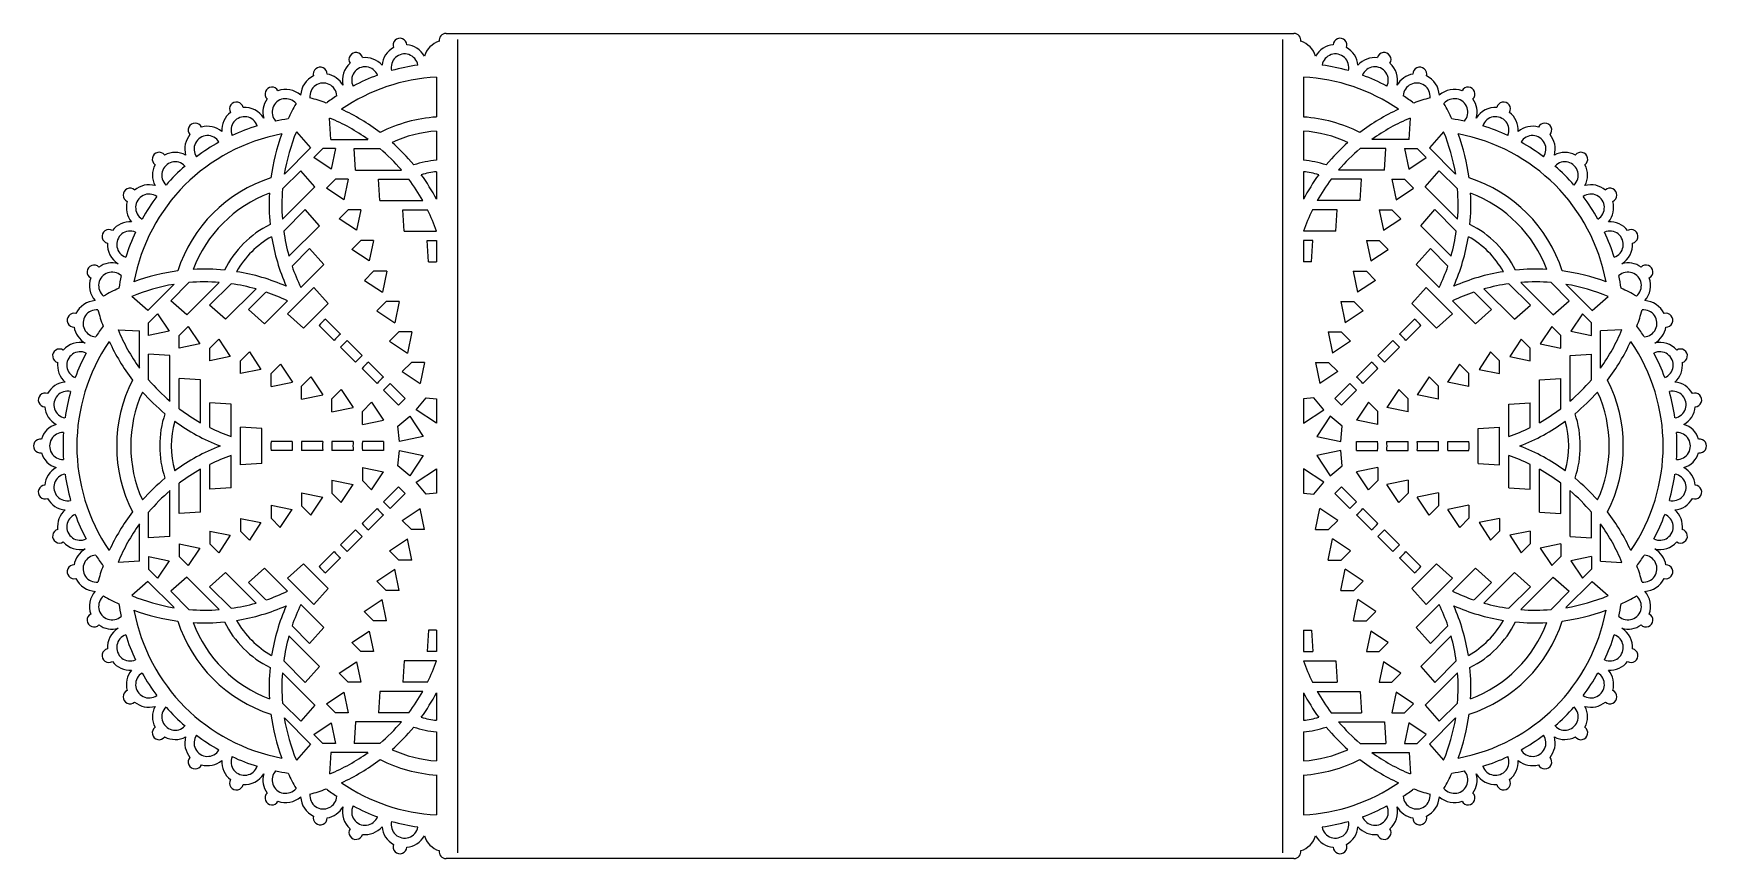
# Model space of a CAD drawing. Extents: x 39 to 333, y 42 to 187.
import ezdxf

# ---------------------------------------------------------------- set-up
doc = ezdxf.new("R2010")
doc.units = 0
doc.layers.get('0').update_dxf_attribs({"linetype": 'CONTINUOUS'})

msp = doc.modelspace()

# ---------------------------------------------------------------- linework, layer by layer
for p, q in [((111.08, 187.2), (260.11, 187.2)), ((113.1, 186.16), (113.1, 43.23)), ((258.1, 186.16), (258.1, 43.23)), ((109.41, 179.53), (109.41, 172.52)), ((261.78, 179.53), (261.78, 172.52)), ((90.86, 168.58), (90.63, 172.33)), ((280.33, 168.58), (280.56, 172.33)), ((84.78, 169.91), (87.27, 167.09)), ((90.86, 168.58), (97.37, 168.58)), ((109.41, 170.04), (109.41, 164.93)), ((261.78, 170.04), (261.78, 164.93)), ((280.33, 168.58), (273.82, 168.58)), ((286.41, 169.91), (283.92, 167.09)), ((82.67, 162.49), (87.27, 167.09)), ((87.86, 165.38), (89.43, 166.96)), ((90.92, 163.36), (87.86, 165.38)), ((91.65, 166.96), (89.43, 166.96)), ((91.65, 166.96), (90.92, 163.36)), ((95.15, 163.2), (94.92, 166.96)), ((94.92, 166.96), (99.45, 166.96)), ((276.27, 166.96), (271.74, 166.96)), ((276.04, 163.2), (276.27, 166.96)), ((279.54, 166.96), (281.76, 166.96)), ((279.54, 166.96), (280.27, 163.36)), ((280.27, 163.36), (283.33, 165.38)), ((283.33, 165.38), (281.76, 166.96)), ((288.52, 162.49), (283.92, 167.09)), ((82.35, 159.87), (85.55, 163.07)), ((88.04, 160.26), (85.55, 163.07)), ((95.15, 163.2), (103.23, 163.2)), ((109.41, 162.9), (109.41, 158.06)), ((261.78, 162.9), (261.78, 158.06)), ((276.04, 163.2), (267.96, 163.2)), ((283.15, 160.26), (285.64, 163.07)), ((288.85, 159.87), (285.64, 163.07)), ((82.33, 154.55), (88.04, 160.26)), ((90.09, 160), (91.66, 161.58)), ((93.15, 157.98), (90.09, 160)), ((93.88, 161.58), (91.66, 161.58)), ((93.88, 161.58), (93.15, 157.98)), ((99.43, 157.82), (99.21, 161.58)), ((99.21, 161.58), (104.53, 161.58)), ((271.98, 161.58), (266.66, 161.58)), ((271.76, 157.82), (271.98, 161.58)), ((277.31, 161.58), (278.04, 157.98)), ((277.31, 161.58), (279.53, 161.58)), ((278.04, 157.98), (281.1, 160)), ((281.1, 160), (279.53, 161.58)), ((288.86, 154.55), (283.15, 160.26)), ((82.56, 152.47), (86.32, 156.24)), ((88.82, 153.42), (86.32, 156.24)), ((92.31, 154.62), (93.89, 156.2)), ((96.11, 156.2), (93.89, 156.2)), ((96.11, 156.2), (95.37, 152.6)), ((99.43, 157.82), (106.99, 157.82)), ((103.72, 152.44), (103.5, 156.2)), ((103.5, 156.2), (107.84, 156.2)), ((267.69, 156.2), (263.35, 156.2)), ((271.76, 157.82), (264.2, 157.82)), ((267.47, 152.44), (267.69, 156.2)), ((275.08, 156.2), (275.82, 152.6)), ((275.08, 156.2), (277.3, 156.2)), ((278.88, 154.62), (277.3, 156.2)), ((282.38, 153.42), (284.87, 156.24)), ((288.64, 152.47), (284.87, 156.24)), ((83.47, 148.08), (88.82, 153.42)), ((95.37, 152.6), (92.31, 154.62)), ((275.82, 152.6), (278.88, 154.62)), ((287.72, 148.08), (282.38, 153.42)), ((94.54, 149.25), (96.11, 150.82)), ((98.34, 150.82), (96.11, 150.82)), ((98.34, 150.82), (97.6, 147.23)), ((103.72, 152.44), (109.41, 152.44)), ((108.01, 147.06), (107.78, 150.82)), ((107.78, 150.82), (109.41, 150.82)), ((109.41, 150.82), (109.41, 147.06)), ((267.47, 152.44), (261.78, 152.44)), ((261.78, 150.82), (261.78, 147.06)), ((263.41, 150.82), (261.78, 150.82)), ((263.18, 147.06), (263.41, 150.82)), ((272.85, 150.82), (273.59, 147.23)), ((272.85, 150.82), (275.08, 150.82)), ((276.65, 149.25), (275.08, 150.82)), ((84.02, 146.33), (87.09, 149.4)), ((89.59, 146.59), (87.09, 149.4)), ((97.6, 147.23), (94.54, 149.25)), ((108.01, 147.06), (109.41, 147.06)), ((263.18, 147.06), (261.78, 147.06)), ((273.59, 147.23), (276.65, 149.25)), ((281.6, 146.59), (284.1, 149.4)), ((287.17, 146.33), (284.1, 149.4)), ((85.56, 142.57), (89.59, 146.59)), ((96.73, 143.81), (98.36, 145.45)), ((100.67, 145.45), (98.36, 145.45)), ((100.67, 145.45), (99.91, 141.71)), ((270.52, 145.45), (271.28, 141.71)), ((270.52, 145.45), (272.83, 145.45)), ((274.46, 143.81), (272.83, 145.45)), ((285.63, 142.57), (281.6, 146.59)), ((58.68, 138.5), (63.29, 143.11)), ((62.7, 140.23), (65.9, 143.43)), ((65.52, 137.73), (71.23, 143.44)), ((69.54, 139.45), (73.3, 143.22)), ((72.35, 136.96), (77.69, 142.3)), ((76.37, 138.68), (79.44, 141.76)), ((83.21, 137.91), (87.86, 142.57)), ((90.36, 139.75), (87.86, 142.57)), ((96.73, 143.81), (99.91, 141.71)), ((274.46, 143.81), (271.28, 141.71)), ((280.83, 139.75), (283.33, 142.57)), ((287.98, 137.91), (283.33, 142.57)), ((294.82, 138.68), (291.75, 141.76)), ((298.84, 136.96), (293.5, 142.3)), ((301.65, 139.45), (297.89, 143.22)), ((305.67, 137.73), (299.96, 143.44)), ((308.49, 140.23), (305.29, 143.43)), ((312.51, 138.5), (307.9, 143.11)), ((58.68, 138.5), (55.86, 141)), ((65.52, 137.73), (62.7, 140.23)), ((72.35, 136.96), (69.54, 139.45)), ((79.19, 136.19), (76.37, 138.68)), ((79.19, 136.19), (83.21, 140.21)), ((86.02, 135.42), (90.36, 139.75)), ((98.92, 138.46), (100.56, 140.1)), ((98.92, 138.46), (102.1, 136.37)), ((102.87, 140.1), (100.56, 140.1)), ((102.87, 140.1), (102.1, 136.37)), ((268.32, 140.1), (269.09, 136.37)), ((268.32, 140.1), (270.63, 140.1)), ((272.27, 138.46), (269.09, 136.37)), ((272.27, 138.46), (270.63, 140.1)), ((285.17, 135.42), (280.83, 139.75)), ((292, 136.19), (287.98, 140.21)), ((292, 136.19), (294.82, 138.68)), ((298.84, 136.96), (301.65, 139.45)), ((305.67, 137.73), (308.49, 140.23)), ((312.51, 138.5), (315.33, 141)), ((60.39, 137.92), (58.82, 136.34)), ((58.82, 134.12), (58.82, 136.34)), ((60.39, 137.92), (62.41, 134.86)), ((65.77, 135.69), (64.2, 134.12)), ((65.77, 135.69), (67.79, 132.63)), ((86.02, 135.42), (83.21, 137.91)), ((91.4, 133.23), (88.76, 135.87)), ((92.55, 134.38), (89.91, 137.01)), ((278.64, 134.38), (281.28, 137.01)), ((279.79, 133.23), (282.43, 135.87)), ((285.17, 135.42), (287.98, 137.91)), ((305.42, 135.69), (303.4, 132.63)), ((305.42, 135.69), (306.99, 134.12)), ((310.8, 137.92), (308.78, 134.86)), ((310.8, 137.92), (312.37, 136.34)), ((312.37, 134.12), (312.37, 136.34)), ((53.44, 135.14), (57.19, 134.92)), ((57.19, 128.4), (57.19, 134.92)), ((62.41, 134.86), (58.82, 134.12)), ((64.2, 131.89), (64.2, 134.12)), ((67.79, 132.63), (64.2, 131.89)), ((71.15, 133.46), (69.58, 131.89)), ((71.15, 133.46), (73.17, 130.4)), ((96.33, 130.59), (93.69, 133.23)), ((101.14, 133.11), (102.77, 134.75)), ((101.14, 133.11), (104.32, 131.02)), ((105.08, 134.75), (102.77, 134.75)), ((105.08, 134.75), (104.32, 131.02)), ((266.11, 134.75), (266.87, 131.02)), ((266.11, 134.75), (268.42, 134.75)), ((270.05, 133.11), (266.87, 131.02)), ((270.05, 133.11), (268.42, 134.75)), ((274.86, 130.59), (277.5, 133.23)), ((300.04, 133.46), (298.02, 130.4)), ((300.04, 133.46), (301.61, 131.89)), ((303.4, 132.63), (306.99, 131.89)), ((306.99, 131.89), (306.99, 134.12)), ((308.78, 134.86), (312.37, 134.12)), ((317.75, 135.14), (314, 134.92)), ((314, 128.4), (314, 134.92)), ((58.82, 126.32), (58.82, 130.85)), ((62.57, 130.63), (58.82, 130.85)), ((62.57, 122.55), (62.57, 130.63)), ((69.58, 129.66), (69.58, 131.89)), ((73.17, 130.4), (69.58, 129.66)), ((76.53, 131.23), (74.96, 129.66)), ((74.96, 127.44), (74.96, 129.66)), ((76.53, 131.23), (78.55, 128.17)), ((95.18, 129.44), (92.54, 132.08)), ((100.11, 126.81), (97.47, 129.45)), ((103.35, 127.77), (104.99, 129.4)), ((107.3, 129.4), (104.99, 129.4)), ((107.3, 129.4), (106.53, 125.67)), ((263.89, 129.4), (264.66, 125.67)), ((263.89, 129.4), (266.2, 129.4)), ((267.84, 127.77), (266.2, 129.4)), ((271.08, 126.81), (273.72, 129.45)), ((276.01, 129.44), (278.65, 132.08)), ((294.66, 131.23), (292.64, 128.17)), ((294.66, 131.23), (296.23, 129.66)), ((296.23, 127.44), (296.23, 129.66)), ((298.02, 130.4), (301.61, 129.66)), ((301.61, 129.66), (301.61, 131.89)), ((308.62, 130.63), (312.37, 130.85)), ((308.62, 122.55), (308.62, 130.63)), ((312.37, 126.32), (312.37, 130.85)), ((64.2, 121.24), (64.2, 126.57)), ((67.95, 126.34), (64.2, 126.57)), ((78.55, 128.17), (74.96, 127.44)), ((81.98, 129.09), (80.35, 127.45)), ((80.35, 125.14), (80.35, 127.45)), ((81.98, 129.09), (84.08, 125.91)), ((87.31, 126.85), (85.68, 125.22)), ((87.31, 126.85), (89.41, 123.67)), ((98.96, 125.66), (96.32, 128.3)), ((103.35, 127.77), (106.53, 125.67)), ((267.84, 127.77), (264.66, 125.67)), ((272.23, 125.66), (274.87, 128.3)), ((283.88, 126.85), (281.78, 123.67)), ((283.88, 126.85), (285.51, 125.22)), ((289.21, 129.09), (287.11, 125.91)), ((289.21, 129.09), (290.85, 127.45)), ((290.85, 125.14), (290.85, 127.45)), ((292.64, 128.17), (296.23, 127.44)), ((303.24, 126.34), (306.99, 126.57)), ((306.99, 121.24), (306.99, 126.57)), ((67.95, 118.79), (67.95, 126.34)), ((80.35, 125.14), (84.08, 125.91)), ((85.68, 122.91), (85.68, 125.22)), ((85.68, 122.91), (89.41, 123.67)), ((92.66, 124.64), (91.03, 123)), ((92.66, 124.64), (94.76, 121.46)), ((102.75, 121.88), (100.11, 124.52)), ((103.89, 123.03), (101.26, 125.67)), ((267.3, 123.03), (269.93, 125.67)), ((268.44, 121.88), (271.08, 124.52)), ((278.53, 124.64), (276.43, 121.46)), ((278.53, 124.64), (280.16, 123)), ((285.51, 122.91), (281.78, 123.67)), ((285.51, 122.91), (285.51, 125.22)), ((290.85, 125.14), (287.11, 125.91)), ((303.24, 118.79), (303.24, 126.34)), ((73.33, 122.05), (69.58, 122.28)), ((69.58, 117.93), (69.58, 122.28)), ((73.33, 116.36), (73.33, 122.05)), ((91.03, 120.69), (91.03, 123)), ((91.03, 120.69), (94.76, 121.46)), ((98.01, 122.42), (96.38, 120.79)), ((96.38, 118.48), (96.38, 120.79)), ((98.01, 122.42), (100.11, 119.24)), ((105.85, 121.07), (107.57, 123.16)), ((109.41, 118.72), (105.85, 121.07)), ((107.57, 123.16), (109.41, 122.98)), ((109.41, 122.98), (109.41, 118.72)), ((263.62, 123.16), (261.78, 122.98)), ((261.78, 122.98), (261.78, 118.72)), ((261.78, 118.72), (265.34, 121.07)), ((265.34, 121.07), (263.62, 123.16)), ((273.18, 122.42), (271.08, 119.24)), ((273.18, 122.42), (274.82, 120.79)), ((274.82, 118.48), (274.82, 120.79)), ((280.16, 120.69), (276.43, 121.46)), ((280.16, 120.69), (280.16, 123)), ((297.86, 122.05), (301.61, 122.28)), ((297.86, 116.36), (297.86, 122.05)), ((301.61, 117.93), (301.61, 122.28)), ((74.96, 111.41), (74.96, 117.99)), ((78.71, 117.76), (74.96, 117.99)), ((78.71, 111.63), (78.71, 117.76)), ((96.38, 118.48), (100.11, 119.24)), ((102.62, 118.2), (104.7, 119.92)), ((102.88, 115.51), (102.62, 118.2)), ((104.7, 119.92), (107.05, 116.37)), ((266.49, 119.92), (264.14, 116.37)), ((268.58, 118.2), (266.49, 119.92)), ((268.32, 115.51), (268.58, 118.2)), ((274.82, 118.48), (271.08, 119.24)), ((292.48, 117.76), (296.23, 117.99)), ((292.48, 111.63), (292.48, 117.76)), ((296.23, 111.41), (296.23, 117.99)), ((84.06, 115.51), (80.33, 115.51)), ((89.41, 115.51), (85.68, 115.51)), ((94.76, 115.51), (91.03, 115.51)), ((100.11, 115.51), (96.38, 115.51)), ((107.05, 116.37), (102.88, 115.51)), ((264.14, 116.37), (268.32, 115.51)), ((271.08, 115.51), (274.82, 115.51)), ((276.43, 115.51), (280.16, 115.51)), ((281.78, 115.51), (285.51, 115.51)), ((287.13, 115.51), (290.86, 115.51)), ((73.33, 107.34), (73.33, 113.03)), ((84.06, 113.89), (80.33, 113.89)), ((89.41, 113.89), (85.68, 113.89)), ((94.76, 113.89), (91.03, 113.89)), ((100.11, 113.89), (96.38, 113.89)), ((102.62, 111.19), (102.88, 113.89)), ((102.88, 113.89), (107.05, 113.03)), ((107.05, 113.03), (104.7, 109.47)), ((268.32, 113.89), (264.14, 113.03)), ((264.14, 113.03), (266.49, 109.47)), ((268.58, 111.19), (268.32, 113.89)), ((271.08, 113.89), (274.82, 113.89)), ((276.43, 113.89), (280.16, 113.89)), ((281.78, 113.89), (285.51, 113.89)), ((287.13, 113.89), (290.86, 113.89)), ((297.86, 107.34), (297.86, 113.03)), ((67.95, 103.06), (67.95, 110.61)), ((69.58, 107.12), (69.58, 111.46)), ((78.71, 111.63), (74.96, 111.41)), ((96.38, 110.92), (96.38, 108.61)), ((96.38, 110.92), (100.11, 110.16)), ((98.01, 106.98), (100.11, 110.16)), ((104.7, 109.47), (102.62, 111.19)), ((105.85, 108.33), (109.41, 110.67)), ((109.41, 110.67), (109.41, 106.42)), ((261.78, 110.67), (261.78, 106.42)), ((265.34, 108.33), (261.78, 110.67)), ((266.49, 109.47), (268.58, 111.19)), ((274.82, 110.92), (271.08, 110.16)), ((273.18, 106.98), (271.08, 110.16)), ((274.82, 110.92), (274.82, 108.61)), ((292.48, 111.63), (296.23, 111.41)), ((301.61, 107.12), (301.61, 111.46)), ((303.24, 103.06), (303.24, 110.61)), ((62.57, 98.77), (62.57, 106.85)), ((64.2, 102.83), (64.2, 108.16)), ((73.33, 107.34), (69.58, 107.12)), ((85.68, 106.49), (89.41, 105.72)), ((85.68, 106.49), (85.68, 104.18)), ((91.03, 108.7), (94.76, 107.94)), ((91.03, 108.7), (91.03, 106.39)), ((92.66, 104.76), (91.03, 106.39)), ((92.66, 104.76), (94.76, 107.94)), ((98.01, 106.98), (96.38, 108.61)), ((102.75, 107.52), (100.11, 104.88)), ((103.89, 106.37), (101.26, 103.73)), ((107.57, 106.24), (105.85, 108.33)), ((109.41, 106.42), (107.57, 106.24)), ((261.78, 106.42), (263.62, 106.24)), ((263.62, 106.24), (265.34, 108.33)), ((267.3, 106.37), (269.93, 103.73)), ((268.44, 107.52), (271.08, 104.88)), ((273.18, 106.98), (274.82, 108.61)), ((280.16, 108.7), (276.43, 107.94)), ((278.53, 104.76), (276.43, 107.94)), ((278.53, 104.76), (280.16, 106.39)), ((280.16, 108.7), (280.16, 106.39)), ((285.51, 106.49), (281.78, 105.72)), ((285.51, 106.49), (285.51, 104.18)), ((297.86, 107.34), (301.61, 107.12)), ((306.99, 102.83), (306.99, 108.16)), ((308.62, 98.77), (308.62, 106.85)), ((58.82, 98.54), (58.82, 103.07)), ((67.95, 103.06), (64.2, 102.83)), ((80.33, 104.3), (80.33, 101.99)), ((80.33, 104.3), (84.06, 103.53)), ((81.96, 100.35), (84.06, 103.53)), ((87.31, 102.54), (85.68, 104.18)), ((87.31, 102.54), (89.41, 105.72)), ((98.96, 103.73), (96.32, 101.1)), ((103.35, 101.63), (106.53, 103.73)), ((107.3, 100), (106.53, 103.73)), ((263.89, 100), (264.66, 103.73)), ((267.84, 101.63), (264.66, 103.73)), ((272.23, 103.73), (274.87, 101.1)), ((283.88, 102.54), (281.78, 105.72)), ((283.88, 102.54), (285.51, 104.18)), ((290.86, 104.3), (287.13, 103.53)), ((289.23, 100.35), (287.13, 103.53)), ((290.86, 104.3), (290.86, 101.99)), ((303.24, 103.06), (306.99, 102.83)), ((312.37, 98.54), (312.37, 103.07)), ((57.19, 94.48), (57.19, 100.99)), ((74.96, 101.96), (78.55, 101.23)), ((74.96, 101.96), (74.96, 99.74)), ((78.55, 101.23), (76.53, 98.16)), ((81.96, 100.35), (80.33, 101.99)), ((100.11, 102.59), (97.47, 99.95)), ((103.35, 101.63), (104.99, 100)), ((107.3, 100), (104.99, 100)), ((263.89, 100), (266.2, 100)), ((267.84, 101.63), (266.2, 100)), ((271.08, 102.59), (273.72, 99.95)), ((289.23, 100.35), (290.86, 101.99)), ((296.23, 101.96), (292.64, 101.23)), ((292.64, 101.23), (294.66, 98.16)), ((296.23, 101.96), (296.23, 99.74)), ((314, 94.48), (314, 100.99)), ((62.57, 98.77), (58.82, 98.54)), ((64.2, 97.5), (64.2, 95.28)), ((64.2, 97.5), (67.79, 96.77)), ((69.58, 99.73), (73.17, 99)), ((69.58, 99.73), (69.58, 97.51)), ((71.15, 95.94), (69.58, 97.51)), ((73.17, 99), (71.15, 95.94)), ((76.53, 98.16), (74.96, 99.74)), ((95.18, 99.95), (92.54, 97.31)), ((96.33, 98.8), (93.69, 96.16)), ((101.14, 96.28), (104.32, 98.38)), ((105.08, 94.65), (104.32, 98.38)), ((266.11, 94.65), (266.87, 98.38)), ((270.05, 96.28), (266.87, 98.38)), ((274.86, 98.8), (277.5, 96.16)), ((276.01, 99.95), (278.65, 97.31)), ((294.66, 98.16), (296.23, 99.74)), ((301.61, 99.73), (298.02, 99)), ((298.02, 99), (300.04, 95.94)), ((300.04, 95.94), (301.61, 97.51)), ((301.61, 99.73), (301.61, 97.51)), ((306.99, 97.5), (303.4, 96.77)), ((306.99, 97.5), (306.99, 95.28)), ((308.62, 98.77), (312.37, 98.54)), ((57.19, 94.48), (53.44, 94.25)), ((58.82, 95.28), (62.41, 94.54)), ((58.82, 95.28), (58.82, 93.05)), ((62.41, 94.54), (60.39, 91.48)), ((65.77, 93.71), (64.2, 95.28)), ((67.79, 96.77), (65.77, 93.71)), ((91.4, 96.17), (88.76, 93.53)), ((92.55, 95.02), (89.91, 92.38)), ((101.14, 96.28), (102.77, 94.65)), ((105.08, 94.65), (102.77, 94.65)), ((266.11, 94.65), (268.42, 94.65)), ((270.05, 96.28), (268.42, 94.65)), ((278.64, 95.02), (281.28, 92.38)), ((279.79, 96.17), (282.43, 93.53)), ((303.4, 96.77), (305.42, 93.71)), ((305.42, 93.71), (306.99, 95.28)), ((312.37, 95.28), (308.78, 94.54)), ((308.78, 94.54), (310.8, 91.48)), ((312.37, 95.28), (312.37, 93.05)), ((314, 94.48), (317.75, 94.25)), ((60.39, 91.48), (58.82, 93.05)), ((65.52, 91.67), (62.7, 89.17)), ((71.23, 85.95), (65.52, 91.67)), ((72.35, 92.44), (69.54, 89.94)), ((77.69, 87.1), (72.35, 92.44)), ((79.19, 93.21), (76.37, 90.71)), ((83.21, 89.19), (79.19, 93.21)), ((86.02, 93.98), (83.21, 91.49)), ((87.86, 86.83), (83.21, 91.49)), ((90.36, 89.65), (86.02, 93.98)), ((98.92, 90.93), (102.1, 93.03)), ((102.87, 89.3), (102.1, 93.03)), ((268.32, 89.3), (269.09, 93.03)), ((272.27, 90.93), (269.09, 93.03)), ((280.83, 89.65), (285.17, 93.98)), ((283.33, 86.83), (287.98, 91.49)), ((285.17, 93.98), (287.98, 91.49)), ((287.98, 89.19), (292, 93.21)), ((292, 93.21), (294.82, 90.71)), ((293.5, 87.1), (298.84, 92.44)), ((298.84, 92.44), (301.65, 89.94)), ((299.96, 85.95), (305.67, 91.67)), ((305.67, 91.67), (308.49, 89.17)), ((310.8, 91.48), (312.37, 93.05)), ((58.68, 90.89), (55.86, 88.4)), ((63.29, 86.29), (58.68, 90.89)), ((65.9, 85.97), (62.7, 89.17)), ((73.3, 86.18), (69.54, 89.94)), ((79.44, 87.64), (76.37, 90.71)), ((90.36, 89.65), (87.86, 86.83)), ((98.92, 90.93), (100.56, 89.3)), ((102.87, 89.3), (100.56, 89.3)), ((268.32, 89.3), (270.63, 89.3)), ((272.27, 90.93), (270.63, 89.3)), ((280.83, 89.65), (283.33, 86.83)), ((291.75, 87.64), (294.82, 90.71)), ((297.89, 86.18), (301.65, 89.94)), ((305.29, 85.97), (308.49, 89.17)), ((307.9, 86.29), (312.51, 90.89)), ((312.51, 90.89), (315.33, 88.4)), ((89.59, 82.81), (85.56, 86.83)), ((96.69, 85.6), (99.87, 87.7)), ((96.69, 85.6), (98.32, 83.97)), ((100.63, 83.97), (99.87, 87.7)), ((270.56, 83.97), (271.32, 87.7)), ((274.5, 85.6), (271.32, 87.7)), ((274.5, 85.6), (272.87, 83.97)), ((281.6, 82.81), (285.63, 86.83)), ((87.09, 79.99), (84.02, 83.07)), ((89.59, 82.81), (87.09, 79.99)), ((100.63, 83.97), (98.32, 83.97)), ((108.01, 82.33), (107.78, 78.58)), ((109.41, 82.33), (108.01, 82.33)), ((109.41, 82.33), (109.41, 78.58)), ((261.78, 82.33), (261.78, 78.58)), ((261.78, 82.33), (263.18, 82.33)), ((263.18, 82.33), (263.41, 78.58)), ((270.56, 83.97), (272.87, 83.97)), ((281.6, 82.81), (284.1, 79.99)), ((284.1, 79.99), (287.17, 83.07)), ((88.82, 75.97), (83.47, 81.31)), ((94.54, 80.15), (97.6, 82.17)), ((94.54, 80.15), (96.11, 78.58)), ((97.6, 82.17), (98.34, 78.58)), ((273.59, 82.17), (272.85, 78.58)), ((276.65, 80.15), (273.59, 82.17)), ((276.65, 80.15), (275.08, 78.58)), ((282.38, 75.97), (287.72, 81.31)), ((86.32, 73.16), (82.56, 76.92)), ((92.31, 74.77), (95.37, 76.79)), ((95.37, 76.79), (96.11, 73.2)), ((98.34, 78.58), (96.11, 78.58)), ((103.72, 76.95), (103.5, 73.2)), ((109.41, 76.95), (103.72, 76.95)), ((109.41, 78.58), (107.78, 78.58)), ((261.78, 78.58), (263.41, 78.58)), ((261.78, 76.95), (267.47, 76.95)), ((267.47, 76.95), (267.69, 73.2)), ((272.85, 78.58), (275.08, 78.58)), ((275.82, 76.79), (275.08, 73.2)), ((278.88, 74.77), (275.82, 76.79)), ((284.87, 73.16), (288.64, 76.92)), ((88.04, 69.14), (82.33, 74.85)), ((88.82, 75.97), (86.32, 73.16)), ((92.31, 74.77), (93.89, 73.2)), ((278.88, 74.77), (277.3, 73.2)), ((282.38, 75.97), (284.87, 73.16)), ((283.15, 69.14), (288.86, 74.85)), ((90.09, 69.39), (93.15, 71.41)), ((93.15, 71.41), (93.88, 67.82)), ((96.11, 73.2), (93.89, 73.2)), ((99.43, 71.58), (99.21, 67.82)), ((106.99, 71.58), (99.43, 71.58)), ((107.84, 73.2), (103.5, 73.2)), ((109.41, 71.34), (109.41, 66.5)), ((261.78, 71.34), (261.78, 66.5)), ((263.35, 73.2), (267.69, 73.2)), ((264.2, 71.58), (271.76, 71.58)), ((271.76, 71.58), (271.98, 67.82)), ((275.08, 73.2), (277.3, 73.2)), ((278.04, 71.41), (277.31, 67.82)), ((281.1, 69.39), (278.04, 71.41)), ((85.55, 66.32), (82.35, 69.53)), ((88.04, 69.14), (85.55, 66.32)), ((90.09, 69.39), (91.66, 67.82)), ((93.88, 67.82), (91.66, 67.82)), ((104.53, 67.82), (99.21, 67.82)), ((266.66, 67.82), (271.98, 67.82)), ((277.31, 67.82), (279.53, 67.82)), ((281.1, 69.39), (279.53, 67.82)), ((283.15, 69.14), (285.64, 66.32)), ((285.64, 66.32), (288.85, 69.53)), ((87.27, 62.3), (82.67, 66.91)), ((87.86, 64.01), (90.92, 66.03)), ((90.92, 66.03), (91.65, 62.44)), ((95.15, 66.2), (94.92, 62.44)), ((103.23, 66.2), (95.15, 66.2)), ((267.96, 66.2), (276.04, 66.2)), ((276.04, 66.2), (276.27, 62.44)), ((280.27, 66.03), (279.54, 62.44)), ((283.33, 64.01), (280.27, 66.03)), ((283.92, 62.3), (288.52, 66.91)), ((87.27, 62.3), (84.78, 59.49)), ((87.86, 64.01), (89.43, 62.44)), ((91.65, 62.44), (89.43, 62.44)), ((99.45, 62.44), (94.92, 62.44)), ((109.41, 64.47), (109.41, 59.35)), ((261.78, 64.47), (261.78, 59.35)), ((271.74, 62.44), (276.27, 62.44)), ((279.54, 62.44), (281.76, 62.44)), ((283.33, 64.01), (281.76, 62.44)), ((283.92, 62.3), (286.41, 59.49)), ((90.86, 60.82), (90.63, 57.06)), ((97.37, 60.82), (90.86, 60.82)), ((273.82, 60.82), (280.33, 60.82)), ((280.33, 60.82), (280.56, 57.06)), ((109.41, 56.88), (109.41, 49.87)), ((261.78, 56.88), (261.78, 49.87)), ((260.11, 42.2), (111.08, 42.2))]:
    msp.add_line(p, q)
for centre, radius, start, end in [((102.98, 185.14), 1.21, 3.293, 200.707), ((111.08, 182.01), 3.99, 107.414, 162.3891), ((111.08, 185.99), 1.21, 89.8655, 188.707), ((260.11, 185.99), 1.21, 351.293, 90.1345), ((260.11, 182.01), 3.99, 17.6109, 72.586), ((268.21, 185.14), 1.21, 339.293, 176.707), ((95.24, 182.63), 1.21, 15.293, 212.707), ((96.86, 178.98), 3.99, 41.6109, 96.586), ((103.81, 181.24), 3.99, 119.414, 174.3891), ((103.81, 181.24), 2.36, 10.0634, 193.9366), ((103.81, 181.24), 3.99, 29.6109, 84.586), ((267.38, 181.24), 3.99, 95.414, 150.3891), ((267.38, 181.24), 2.36, 346.0634, 169.9366), ((267.38, 181.24), 3.99, 5.6109, 60.586), ((274.33, 178.98), 3.99, 83.414, 138.3891), ((275.95, 182.63), 1.21, 327.293, 164.707), ((89.51, 176.13), 3.99, 115.2728, 176.5717), ((88.97, 180.07), 1.21, 359.1517, 196.5657), ((89.51, 176.13), 3.99, 29.5976, 80.4447), ((111.08, 147.06), 32.51, 92.9369, 124.4194), ((96.86, 178.98), 3.99, 131.414, 192.9055), ((96.86, 178.98), 2.36, 22.0634, 205.9366), ((111.08, 147.06), 34.94, 110.1267, 117.8733), ((111.08, 147.06), 34.94, 98.1267, 105.8733), ((260.11, 147.06), 32.51, 55.5806, 87.0631), ((260.11, 147.06), 34.94, 74.1267, 81.8733), ((274.33, 178.98), 2.36, 334.0634, 157.9366), ((260.11, 147.06), 34.94, 62.1267, 69.8733), ((274.33, 178.98), 3.99, 347.0945, 48.586), ((281.68, 176.13), 3.99, 99.5553, 150.4024), ((282.22, 180.07), 1.21, 343.4343, 180.8483), ((281.68, 176.13), 3.99, 3.4283, 64.7272), ((80.48, 176.56), 1.21, 28.4343, 225.8483), ((82.89, 173.38), 3.99, 48.4283, 109.7272), ((89.51, 176.13), 2.36, 3.1215, 185.9528), ((281.68, 176.13), 2.36, 354.0472, 176.8785), ((288.3, 173.38), 3.99, 70.2728, 131.5717), ((290.71, 176.56), 1.21, 314.1517, 151.5657), ((74.24, 173.93), 1.21, 12.293, 209.707), ((75.67, 170.21), 3.99, 32.0945, 93.586), ((82.89, 173.38), 3.99, 144.5553, 195.4024), ((82.89, 173.38), 2.36, 39.0472, 221.8785), ((115.65, 157.11), 35.66, 150.1415, 155), ((77.85, 141.46), 35.66, 70, 74.8585), ((111.08, 147.06), 34.94, 123.3422, 127.0039), ((77.85, 141.46), 35.66, 52.6202, 65.3846), ((293.34, 141.46), 35.66, 114.6154, 127.3798), ((260.11, 147.06), 34.94, 52.9961, 56.6578), ((293.34, 141.46), 35.66, 105.1415, 110), ((288.3, 173.38), 2.36, 318.1215, 140.9528), ((255.54, 157.11), 35.66, 25, 29.8585), ((288.3, 173.38), 3.99, 344.5976, 35.4447), ((295.52, 170.21), 3.99, 86.414, 147.9055), ((296.95, 173.93), 1.21, 330.293, 167.707), ((66.99, 170.23), 1.21, 24.293, 221.707), ((69.16, 166.89), 3.99, 50.6109, 105.586), ((75.67, 170.21), 3.99, 128.414, 183.3891), ((75.67, 170.21), 2.36, 19.0634, 202.9366), ((88.19, 137.58), 34.94, 107.1267, 114.8733), ((88.19, 137.58), 34.94, 97.9961, 101.6578), ((77.85, 141.46), 33.42, 54.2526, 67.5106), ((111.08, 147.06), 25.51, 93.7433, 116.9905), ((260.11, 147.06), 25.51, 63.0095, 86.2567), ((293.34, 141.46), 33.42, 112.4894, 125.7474), ((283, 137.58), 34.94, 78.3422, 82.0039), ((295.52, 170.21), 2.36, 337.0634, 160.9366), ((283, 137.58), 34.94, 65.1267, 72.8733), ((295.52, 170.21), 3.99, 356.6109, 51.586), ((302.03, 166.89), 3.99, 74.414, 129.3891), ((304.2, 170.23), 1.21, 318.293, 155.707), ((88.19, 137.58), 32.51, 100.5806, 169.4194), ((69.16, 166.89), 3.99, 140.414, 195.3891), ((69.16, 166.89), 2.36, 31.0634, 214.9366), ((88.19, 137.58), 34.94, 119.1267, 126.8733), ((115.65, 157.11), 35.66, 159.6154, 172.3798), ((115.65, 157.11), 33.42, 157.4894, 170.7474), ((111.08, 147.06), 23.04, 94.1453, 114.2985), ((77.85, 141.46), 35.66, 39.3947, 48.2494), ((260.11, 147.06), 23.04, 65.7015, 85.8547), ((293.34, 141.46), 35.66, 131.7506, 140.6053), ((255.54, 157.11), 33.42, 9.2526, 22.5106), ((283, 137.58), 32.51, 10.5806, 79.4194), ((255.54, 157.11), 35.66, 7.6202, 20.3846), ((302.03, 166.89), 2.36, 325.0634, 148.9366), ((283, 137.58), 34.94, 53.1267, 60.8733), ((302.03, 166.89), 3.99, 344.6109, 39.586), ((60.66, 165.11), 1.21, 36.293, 233.707), ((63.48, 162.29), 3.99, 62.6109, 117.586), ((77.85, 141.46), 33.42, 40.5901, 49.7288), ((111.08, 147.06), 17.95, 95.3252, 108.4132), ((260.11, 147.06), 17.95, 71.5868, 84.6748), ((293.34, 141.46), 33.42, 130.2712, 139.4099), ((307.71, 162.29), 3.99, 62.414, 117.3891), ((310.53, 165.11), 1.21, 306.293, 143.707), ((63.48, 162.29), 3.99, 152.414, 207.3891), ((63.48, 162.29), 2.36, 43.0634, 226.9366), ((88.19, 137.58), 34.94, 131.1267, 138.8733), ((88.19, 137.58), 25.51, 108.0095, 161.9905), ((111.08, 147.06), 15.92, 96.005, 105.8475), ((77.85, 141.46), 35.66, 27.744, 35.9203), ((260.11, 147.06), 15.92, 74.1525, 83.995), ((293.34, 141.46), 35.66, 144.0797, 152.256), ((283, 137.58), 25.51, 18.0095, 71.9905), ((307.71, 162.29), 2.36, 313.0634, 136.9366), ((283, 137.58), 34.94, 41.1267, 48.8733), ((307.71, 162.29), 3.99, 332.6109, 27.586), ((55.54, 158.79), 1.21, 48.293, 245.707), ((58.89, 156.61), 3.99, 74.6109, 129.586), ((58.89, 156.61), 2.36, 55.0634, 238.9366), ((88.19, 137.58), 23.04, 110.7015, 159.2985), ((115.65, 157.11), 35.66, 176.7506, 185.6053), ((115.65, 157.11), 33.42, 175.2712, 184.4099), ((77.85, 141.46), 33.42, 29.32, 37.0158), ((293.34, 141.46), 33.42, 142.9842, 150.68), ((255.54, 157.11), 33.42, 355.5901, 4.7288), ((255.54, 157.11), 35.66, 354.3947, 3.2494), ((283, 137.58), 23.04, 20.7015, 69.2985), ((312.3, 156.61), 2.36, 301.0634, 124.9366), ((312.3, 156.61), 3.99, 50.414, 105.3891), ((315.65, 158.79), 1.21, 294.293, 131.707), ((58.89, 156.61), 3.99, 164.414, 219.3891), ((88.19, 137.58), 34.94, 143.1267, 150.8733), ((77.85, 141.46), 33.42, 19.1916, 26.1727), ((293.34, 141.46), 33.42, 153.8273, 160.8084), ((283, 137.58), 34.94, 29.1267, 36.8733), ((312.3, 156.61), 3.99, 320.6109, 15.586), ((55.57, 150.11), 3.99, 86.6109, 141.586), ((88.19, 137.58), 17.95, 116.5868, 153.4132), ((283, 137.58), 17.95, 26.5868, 63.4132), ((315.62, 150.11), 3.99, 38.414, 93.3891), ((51.85, 151.53), 1.21, 60.293, 257.707), ((55.57, 150.11), 3.99, 176.414, 237.9055), ((55.57, 150.11), 2.36, 67.0634, 250.9366), ((88.19, 137.58), 34.94, 155.1267, 162.8733), ((88.19, 137.58), 15.92, 119.1525, 150.8475), ((115.65, 157.11), 35.66, 189.0797, 203.7073), ((115.65, 157.11), 33.42, 187.9842, 195.68), ((255.54, 157.11), 33.42, 344.32, 352.0158), ((255.54, 157.11), 35.66, 336.2927, 350.9203), ((283, 137.58), 15.92, 29.1525, 60.8475), ((315.62, 150.11), 2.36, 289.0634, 112.9366), ((283, 137.58), 34.94, 17.1267, 24.8733), ((315.62, 150.11), 3.99, 302.0945, 3.586), ((319.34, 151.53), 1.21, 282.293, 119.707), ((49.22, 145.29), 1.21, 44.1517, 241.5657), ((52.39, 142.89), 3.99, 160.2728, 221.5717), ((52.39, 142.89), 2.36, 48.1215, 230.9528), ((52.39, 142.89), 3.99, 74.5976, 125.4447), ((88.19, 137.58), 34.94, 168.3422, 172.0039), ((68.66, 110.12), 35.66, 97.6202, 110.3846), ((68.66, 110.12), 35.66, 84.3947, 93.2494), ((68.66, 110.12), 35.66, 66.2927, 80.9203), ((115.65, 157.11), 33.42, 198.8273, 205.8084), ((255.54, 157.11), 33.42, 334.1916, 341.1727), ((302.53, 110.12), 35.66, 99.0797, 113.7073), ((302.53, 110.12), 35.66, 86.7506, 95.6053), ((302.53, 110.12), 35.66, 69.6154, 82.3798), ((318.8, 142.89), 2.36, 309.0472, 131.8785), ((283, 137.58), 34.94, 7.9961, 11.6578), ((318.8, 142.89), 3.99, 54.5553, 105.4024), ((321.98, 145.29), 1.21, 298.4343, 135.8483), ((318.8, 142.89), 3.99, 318.4283, 19.7272), ((68.66, 110.12), 35.66, 115, 119.8585), ((68.66, 110.12), 33.42, 99.2526, 112.5106), ((68.66, 110.12), 33.42, 85.5901, 94.7288), ((68.66, 110.12), 33.42, 74.32, 82.0158), ((68.66, 110.12), 33.42, 64.1916, 71.1727), ((302.53, 110.12), 33.42, 108.8273, 115.8084), ((302.53, 110.12), 33.42, 97.9842, 105.68), ((302.53, 110.12), 33.42, 85.2712, 94.4099), ((302.53, 110.12), 33.42, 67.4894, 80.7474), ((302.53, 110.12), 35.66, 60.1415, 65), ((49.65, 136.26), 3.99, 93.4283, 154.7272), ((49.65, 136.26), 2.36, 84.0472, 266.8785), ((84.32, 147.93), 35.66, 195.1415, 200), ((286.87, 147.93), 35.66, 340, 344.8585), ((321.54, 136.26), 2.36, 273.1215, 95.9528), ((321.54, 136.26), 3.99, 25.2728, 86.5717), ((45.7, 136.81), 1.21, 73.4343, 270.8483), ((49.65, 136.26), 3.99, 189.5553, 240.4024), ((78.71, 114.7), 34.94, 142.9961, 146.6578), ((99.73, 126.05), 14.72, 131.8376, 138.1624), ((271.46, 126.05), 14.72, 41.8376, 48.1624), ((292.48, 114.7), 34.94, 33.3422, 37.0039), ((321.54, 136.26), 3.99, 299.5976, 350.4447), ((325.49, 136.81), 1.21, 269.1517, 106.5657), ((46.79, 128.91), 3.99, 77.0945, 138.586), ((78.71, 114.7), 32.51, 145.5806, 214.4194), ((84.32, 147.93), 35.66, 204.6154, 217.3798), ((84.32, 147.93), 33.42, 202.4894, 215.7474), ((99.73, 126.05), 11, 130.765, 139.235), ((103.51, 122.26), 14.72, 131.8376, 138.1624), ((267.68, 122.26), 14.72, 41.8376, 48.1624), ((271.46, 126.05), 11, 40.765, 49.235), ((286.87, 147.93), 33.42, 324.2526, 337.5106), ((286.87, 147.93), 35.66, 322.6202, 335.3846), ((292.48, 114.7), 32.51, 325.5806, 34.4194), ((324.4, 128.91), 3.99, 41.414, 102.9055), ((43.15, 130.53), 1.21, 57.293, 254.707), ((46.79, 128.91), 2.36, 64.0634, 247.9366), ((78.71, 114.7), 34.94, 152.1267, 159.8733), ((103.51, 122.26), 11, 130.765, 139.235), ((107.29, 118.48), 14.72, 131.8376, 138.1624), ((263.9, 118.48), 14.72, 41.8376, 48.1624), ((267.68, 122.26), 11, 40.765, 49.235), ((324.4, 128.91), 2.36, 292.0634, 115.9366), ((292.48, 114.7), 34.94, 20.1267, 27.8733), ((328.04, 130.53), 1.21, 285.293, 122.707), ((46.79, 128.91), 3.99, 173.414, 228.3891), ((107.29, 118.48), 11, 130.765, 139.235), ((263.9, 118.48), 11, 40.765, 49.235), ((324.4, 128.91), 3.99, 311.6109, 6.586), ((40.63, 122.79), 1.21, 69.293, 266.707), ((44.53, 121.96), 3.99, 95.6109, 150.586), ((44.53, 121.96), 2.36, 76.0634, 259.9366), ((78.71, 114.7), 34.94, 164.1267, 171.8733), ((78.71, 114.7), 25.51, 153.0095, 206.9905), ((78.71, 114.7), 23.04, 155.7015, 204.2985), ((84.32, 147.93), 35.66, 221.7506, 230.6053), ((84.32, 147.93), 33.42, 220.2712, 229.4099), ((111.08, 114.7), 14.72, 131.8376, 138.1624), ((260.11, 114.7), 14.72, 41.8376, 48.1624), ((286.87, 147.93), 33.42, 310.5901, 319.7288), ((286.87, 147.93), 35.66, 309.3947, 318.2494), ((292.48, 114.7), 23.04, 335.7015, 24.2985), ((292.48, 114.7), 25.51, 333.0095, 26.9905), ((326.66, 121.96), 2.36, 280.0634, 103.9366), ((292.48, 114.7), 34.94, 8.1267, 15.8733), ((326.66, 121.96), 3.99, 29.414, 84.3891), ((330.56, 122.79), 1.21, 273.293, 110.707), ((44.53, 121.96), 3.99, 185.414, 240.3891), ((84.32, 147.93), 33.42, 232.9842, 240.68), ((111.08, 114.7), 11, 130.765, 139.235), ((260.11, 114.7), 11, 40.765, 49.235), ((286.87, 147.93), 33.42, 299.32, 307.0158), ((326.66, 121.96), 3.99, 299.6109, 354.586), ((43.77, 114.7), 3.99, 107.6109, 162.586), ((78.71, 114.7), 17.95, 161.5868, 198.4132), ((78.71, 114.7), 15.92, 164.1525, 195.8475), ((84.32, 147.93), 35.66, 234.0797, 248.7073), ((84.32, 147.93), 33.42, 243.8273, 250.8084), ((286.87, 147.93), 33.42, 289.1916, 296.1727), ((286.87, 147.93), 35.66, 291.2927, 305.9203), ((292.48, 114.7), 15.92, 344.1525, 15.8475), ((292.48, 114.7), 17.95, 341.5868, 18.4132), ((327.42, 114.7), 3.99, 17.414, 72.3891), ((39.78, 114.7), 1.21, 81.293, 278.707), ((43.77, 114.7), 2.36, 88.0634, 271.9366), ((78.71, 114.7), 34.94, 176.1267, 183.8733), ((84.32, 81.47), 35.66, 111.2927, 125.9203), ((95.03, 114.7), 14.72, 176.8376, 183.1624), ((95.03, 114.7), 11, 175.765, 184.235), ((100.38, 114.7), 14.72, 176.8376, 183.1624), ((100.38, 114.7), 11, 175.765, 184.235), ((105.73, 114.7), 14.72, 176.8376, 183.1624), ((105.73, 114.7), 11, 175.765, 184.235), ((111.08, 114.7), 14.72, 176.8376, 183.1624), ((111.08, 114.7), 11, 175.765, 184.235), ((260.11, 114.7), 11, 355.765, 4.235), ((260.11, 114.7), 14.72, 356.8376, 3.1624), ((265.46, 114.7), 11, 355.765, 4.235), ((265.46, 114.7), 14.72, 356.8376, 3.1624), ((270.81, 114.7), 11, 355.765, 4.235), ((270.81, 114.7), 14.72, 356.8376, 3.1624), ((276.16, 114.7), 11, 355.765, 4.235), ((276.16, 114.7), 14.72, 356.8376, 3.1624), ((286.87, 81.47), 35.66, 54.0797, 68.7073), ((292.48, 114.7), 34.94, 356.1267, 3.8733), ((327.42, 114.7), 2.36, 268.0634, 91.9366), ((331.41, 114.7), 1.21, 261.293, 98.707), ((43.77, 114.7), 3.99, 197.414, 252.3891), ((84.32, 81.47), 33.42, 109.1916, 116.1727), ((286.87, 81.47), 33.42, 63.8273, 70.8084), ((327.42, 114.7), 3.99, 287.6109, 342.586), ((44.53, 107.43), 3.99, 119.6109, 174.586), ((44.53, 107.43), 2.36, 100.0634, 283.9366), ((78.71, 114.7), 34.94, 188.1267, 195.8733), ((84.32, 81.47), 35.66, 129.3947, 138.2494), ((84.32, 81.47), 33.42, 119.32, 127.0158), ((286.87, 81.47), 33.42, 52.9842, 60.68), ((286.87, 81.47), 35.66, 41.7506, 50.6053), ((292.48, 114.7), 34.94, 344.1267, 351.8733), ((326.66, 107.43), 2.36, 256.0634, 79.9366), ((326.66, 107.43), 3.99, 5.414, 60.3891), ((40.63, 106.6), 1.21, 93.293, 290.707), ((84.32, 81.47), 33.42, 130.5901, 139.7288), ((111.08, 114.7), 11, 220.765, 229.235), ((260.11, 114.7), 11, 310.765, 319.235), ((286.87, 81.47), 33.42, 40.2712, 49.4099), ((330.56, 106.6), 1.21, 249.293, 86.707), ((44.53, 107.43), 3.99, 209.414, 264.3891), ((46.79, 100.49), 3.99, 131.6109, 186.586), ((84.32, 81.47), 35.66, 142.6202, 155.3846), ((107.29, 110.92), 11, 220.765, 229.235), ((111.08, 114.7), 14.72, 221.8376, 228.1624), ((260.11, 114.7), 14.72, 311.8376, 318.1624), ((263.9, 110.92), 11, 310.765, 319.235), ((286.87, 81.47), 35.66, 24.6154, 37.3798), ((326.66, 107.43), 3.99, 275.6109, 330.586), ((324.4, 100.49), 3.99, 353.414, 48.3891), ((43.15, 98.86), 1.21, 105.293, 302.707), ((46.79, 100.49), 2.36, 112.0634, 295.9366), ((78.71, 114.7), 34.94, 200.1267, 207.8733), ((84.32, 81.47), 33.42, 144.2526, 157.5106), ((107.29, 110.92), 14.72, 221.8376, 228.1624), ((263.9, 110.92), 14.72, 311.8376, 318.1624), ((286.87, 81.47), 33.42, 22.4894, 35.7474), ((324.4, 100.49), 2.36, 244.0634, 67.9366), ((292.48, 114.7), 34.94, 332.1267, 339.8733), ((328.04, 98.86), 1.21, 237.293, 74.707), ((46.79, 100.49), 3.99, 221.414, 282.9055), ((103.51, 107.13), 14.72, 221.8376, 228.1624), ((103.51, 107.13), 11, 220.765, 229.235), ((267.68, 107.13), 11, 310.765, 319.235), ((267.68, 107.13), 14.72, 311.8376, 318.1624), ((324.4, 100.49), 3.99, 257.0945, 318.586), ((49.65, 93.13), 3.99, 119.5976, 170.4447), ((49.65, 93.13), 2.36, 93.1215, 275.9528), ((78.71, 114.7), 34.94, 213.3422, 217.0039), ((99.73, 103.35), 11, 220.765, 229.235), ((271.46, 103.35), 11, 310.765, 319.235), ((292.48, 114.7), 34.94, 322.9961, 326.6578), ((321.54, 93.13), 2.36, 264.0472, 86.8785), ((321.54, 93.13), 3.99, 9.5553, 60.4024), ((45.7, 92.59), 1.21, 89.1517, 286.5657), ((49.65, 93.13), 3.99, 205.2728, 266.5717), ((84.32, 81.47), 35.66, 160, 164.8585), ((99.73, 103.35), 14.72, 221.8376, 228.1624), ((271.46, 103.35), 14.72, 311.8376, 318.1624), ((286.87, 81.47), 35.66, 15.1415, 20), ((321.54, 93.13), 3.99, 273.4283, 334.7272), ((325.49, 92.59), 1.21, 253.4343, 90.8483), ((52.39, 86.51), 3.99, 138.4283, 199.7272), ((52.39, 86.51), 2.36, 129.0472, 311.8785), ((68.66, 119.27), 35.66, 240.1415, 245), ((68.66, 119.27), 33.42, 247.4894, 260.7474), ((68.66, 119.27), 33.42, 288.8273, 295.8084), ((302.53, 119.27), 33.42, 244.1916, 251.1727), ((302.53, 119.27), 33.42, 279.2526, 292.5106), ((318.8, 86.51), 2.36, 228.1215, 50.9528), ((302.53, 119.27), 35.66, 295, 299.8585), ((318.8, 86.51), 3.99, 340.2728, 41.5717), ((88.19, 91.81), 34.94, 187.9961, 191.6578), ((88.19, 91.81), 32.51, 190.5806, 259.4194), ((68.66, 119.27), 35.66, 249.6154, 262.3798), ((68.66, 119.27), 33.42, 265.2712, 274.4099), ((68.66, 119.27), 33.42, 277.9842, 285.68), ((68.66, 119.27), 35.66, 279.0797, 293.7073), ((115.65, 72.28), 35.66, 156.2927, 170.9203), ((115.65, 72.28), 33.42, 154.1916, 161.1727), ((255.54, 72.28), 33.42, 18.8273, 25.8084), ((302.53, 119.27), 35.66, 246.2927, 260.9203), ((255.54, 72.28), 35.66, 9.0797, 23.7073), ((283, 91.81), 32.51, 280.5806, 349.4194), ((302.53, 119.27), 33.42, 254.32, 262.0158), ((302.53, 119.27), 33.42, 265.5901, 274.7288), ((302.53, 119.27), 35.66, 277.6202, 290.3846), ((283, 91.81), 34.94, 348.3422, 352.0039), ((49.22, 84.1), 1.21, 118.4343, 315.8483), ((52.39, 86.51), 3.99, 234.5553, 285.4024), ((55.57, 79.29), 3.99, 122.0945, 183.586), ((88.19, 91.81), 25.51, 198.0095, 251.9905), ((68.66, 119.27), 35.66, 266.7506, 275.6053), ((88.19, 91.81), 23.04, 200.7015, 249.2985), ((88.19, 91.81), 17.95, 206.5868, 243.4132), ((88.19, 91.81), 15.92, 209.1525, 240.8475), ((283, 91.81), 15.92, 299.1525, 330.8475), ((283, 91.81), 25.51, 288.0095, 341.9905), ((283, 91.81), 17.95, 296.5868, 333.4132), ((283, 91.81), 23.04, 290.7015, 339.2985), ((302.53, 119.27), 35.66, 264.3947, 273.2494), ((318.8, 86.51), 3.99, 254.5976, 305.4447), ((315.62, 79.29), 3.99, 356.414, 57.9055), ((321.98, 84.1), 1.21, 224.1517, 61.5657), ((55.57, 79.29), 2.36, 109.0634, 292.9366), ((88.19, 91.81), 34.94, 197.1267, 204.8733), ((115.65, 72.28), 33.42, 164.32, 172.0158), ((255.54, 72.28), 33.42, 7.9842, 15.68), ((283, 91.81), 34.94, 335.1267, 342.8733), ((315.62, 79.29), 2.36, 247.0634, 70.9366), ((51.85, 77.86), 1.21, 102.293, 299.707), ((55.57, 79.29), 3.99, 218.414, 273.3891), ((77.85, 87.94), 33.42, 333.8273, 340.8084), ((293.34, 87.94), 33.42, 199.1916, 206.1727), ((315.62, 79.29), 3.99, 266.6109, 321.586), ((319.34, 77.86), 1.21, 240.293, 77.707), ((58.89, 72.78), 3.99, 140.6109, 195.586), ((58.89, 72.78), 2.36, 121.0634, 304.9366), ((88.19, 91.81), 34.94, 209.1267, 216.8733), ((115.65, 72.28), 35.66, 174.3947, 183.2494), ((115.65, 72.28), 33.42, 175.5901, 184.7288), ((255.54, 72.28), 33.42, 355.2712, 4.4099), ((255.54, 72.28), 35.66, 356.7506, 5.6053), ((283, 91.81), 34.94, 323.1267, 330.8733), ((312.3, 72.78), 2.36, 235.0634, 58.9366), ((312.3, 72.78), 3.99, 344.414, 39.3891), ((55.54, 70.61), 1.21, 114.293, 311.707), ((77.85, 87.94), 33.42, 322.9842, 330.68), ((77.85, 87.94), 35.66, 324.0797, 332.256), ((293.34, 87.94), 35.66, 207.744, 215.9203), ((293.34, 87.94), 33.42, 209.32, 217.0158), ((315.65, 70.61), 1.21, 228.293, 65.707), ((58.89, 72.78), 3.99, 230.414, 285.3891), ((63.48, 67.11), 3.99, 152.6109, 207.586), ((63.48, 67.11), 2.36, 133.0634, 316.9366), ((88.19, 91.81), 34.94, 221.1267, 228.8733), ((283, 91.81), 34.94, 311.1267, 318.8733), ((307.71, 67.11), 2.36, 223.0634, 46.9366), ((307.71, 67.11), 3.99, 332.414, 27.3891), ((312.3, 72.78), 3.99, 254.6109, 309.586), ((60.66, 64.29), 1.21, 126.293, 323.707), ((115.65, 72.28), 35.66, 187.6202, 200.3846), ((115.65, 72.28), 33.42, 189.2526, 202.5106), ((77.85, 87.94), 33.42, 310.2712, 319.4099), ((77.85, 87.94), 35.66, 311.7506, 320.6053), ((111.08, 82.33), 17.95, 251.5868, 264.6748), ((111.08, 82.33), 15.92, 254.1525, 263.995), ((260.11, 82.33), 15.92, 276.005, 285.8475), ((260.11, 82.33), 17.95, 275.3252, 288.4132), ((293.34, 87.94), 35.66, 219.3947, 228.2494), ((293.34, 87.94), 33.42, 220.5901, 229.7288), ((255.54, 72.28), 33.42, 337.4894, 350.7474), ((255.54, 72.28), 35.66, 339.6154, 352.3798), ((310.53, 64.29), 1.21, 216.293, 53.707), ((63.48, 67.11), 3.99, 242.414, 297.3891), ((69.16, 62.51), 3.99, 164.6109, 219.586), ((69.16, 62.51), 2.36, 145.0634, 328.9366), ((88.19, 91.81), 34.94, 233.1267, 240.8733), ((283, 91.81), 34.94, 299.1267, 306.8733), ((302.03, 62.51), 2.36, 211.0634, 34.9366), ((302.03, 62.51), 3.99, 320.414, 15.3891), ((307.71, 67.11), 3.99, 242.6109, 297.586), ((66.99, 59.16), 1.21, 138.293, 335.707), ((69.16, 62.51), 3.99, 254.414, 309.3891), ((75.67, 59.19), 3.99, 176.6109, 231.586), ((75.67, 59.19), 2.36, 157.0634, 340.9366), ((88.19, 91.81), 34.94, 245.1267, 252.8733), ((77.85, 87.94), 33.42, 292.4894, 305.7474), ((77.85, 87.94), 35.66, 294.6154, 307.3798), ((111.08, 82.33), 25.51, 243.0095, 266.2567), ((111.08, 82.33), 23.04, 245.7015, 265.8547), ((260.11, 82.33), 23.04, 274.1453, 294.2985), ((260.11, 82.33), 25.51, 273.7433, 296.9905), ((293.34, 87.94), 35.66, 232.6202, 245.3846), ((293.34, 87.94), 33.42, 234.2526, 247.5106), ((295.52, 59.19), 2.36, 199.0634, 22.9366), ((283, 91.81), 34.94, 287.1267, 294.8733), ((295.52, 59.19), 3.99, 308.414, 3.3891), ((302.03, 62.51), 3.99, 230.6109, 285.586), ((304.2, 59.16), 1.21, 204.293, 41.707), ((74.24, 55.47), 1.21, 150.293, 347.707), ((75.67, 59.19), 3.99, 266.414, 327.9055), ((82.89, 56.02), 3.99, 164.5976, 215.4447), ((82.89, 56.02), 2.36, 138.1215, 320.9528), ((88.19, 91.81), 34.94, 258.3422, 262.0039), ((115.65, 72.28), 35.66, 205, 209.8585), ((288.3, 56.02), 2.36, 219.0472, 41.8785), ((255.54, 72.28), 35.66, 330.1415, 335), ((283, 91.81), 34.94, 277.9961, 281.6578), ((288.3, 56.02), 3.99, 324.5553, 15.4024), ((295.52, 59.19), 3.99, 212.0945, 273.586), ((296.95, 55.47), 1.21, 192.293, 29.707), ((80.48, 52.84), 1.21, 134.1517, 331.5657), ((82.89, 56.02), 3.99, 250.2728, 311.5717), ((89.51, 53.27), 3.99, 183.4283, 244.7272), ((89.51, 53.27), 2.36, 174.0472, 356.8785), ((77.85, 87.94), 35.66, 285.1415, 290), ((111.08, 82.33), 34.94, 232.9961, 236.6578), ((111.08, 82.33), 32.51, 235.5806, 267.0631), ((260.11, 82.33), 32.51, 272.9369, 304.4194), ((260.11, 82.33), 34.94, 303.3422, 307.0039), ((281.68, 53.27), 2.36, 183.1215, 5.9528), ((293.34, 87.94), 35.66, 250, 254.8585), ((281.68, 53.27), 3.99, 295.2728, 356.5717), ((288.3, 56.02), 3.99, 228.4283, 289.7272), ((290.71, 52.84), 1.21, 208.4343, 45.8483), ((89.51, 53.27), 3.99, 279.5553, 330.4024), ((96.86, 50.41), 3.99, 167.0945, 228.586), ((96.86, 50.41), 2.36, 154.0634, 337.9366), ((111.08, 82.33), 34.94, 242.1267, 249.8733), ((260.11, 82.33), 34.94, 290.1267, 297.8733), ((274.33, 50.41), 2.36, 202.0634, 25.9366), ((274.33, 50.41), 3.99, 311.414, 12.9055), ((281.68, 53.27), 3.99, 209.5976, 260.4447), ((88.97, 49.32), 1.21, 163.4343, 0.8483), ((95.24, 46.77), 1.21, 147.293, 344.707), ((96.86, 50.41), 3.99, 263.414, 318.3891), ((103.81, 48.15), 3.99, 185.6109, 240.586), ((103.81, 48.15), 2.36, 166.0634, 349.9366), ((111.08, 82.33), 34.94, 254.1267, 261.8733), ((260.11, 82.33), 34.94, 278.1267, 285.8733), ((267.38, 48.15), 2.36, 190.0634, 13.9366), ((267.38, 48.15), 3.99, 299.414, 354.3891), ((274.33, 50.41), 3.99, 221.6109, 276.586), ((275.95, 46.77), 1.21, 195.293, 32.707), ((282.22, 49.32), 1.21, 179.1517, 16.5657), ((102.98, 44.26), 1.21, 159.293, 356.707), ((103.81, 48.15), 3.99, 275.414, 330.3891), ((111.08, 47.39), 3.99, 197.6109, 252.586), ((260.11, 47.39), 3.99, 287.414, 342.3891), ((267.38, 48.15), 3.99, 209.6109, 264.586), ((268.21, 44.26), 1.21, 183.293, 20.707), ((111.08, 43.41), 1.21, 171.293, 270.1345), ((260.11, 43.41), 1.21, 269.8655, 8.707)]:
    msp.add_arc(centre, radius, start, end)

doc.saveas('drawing.dxf')
